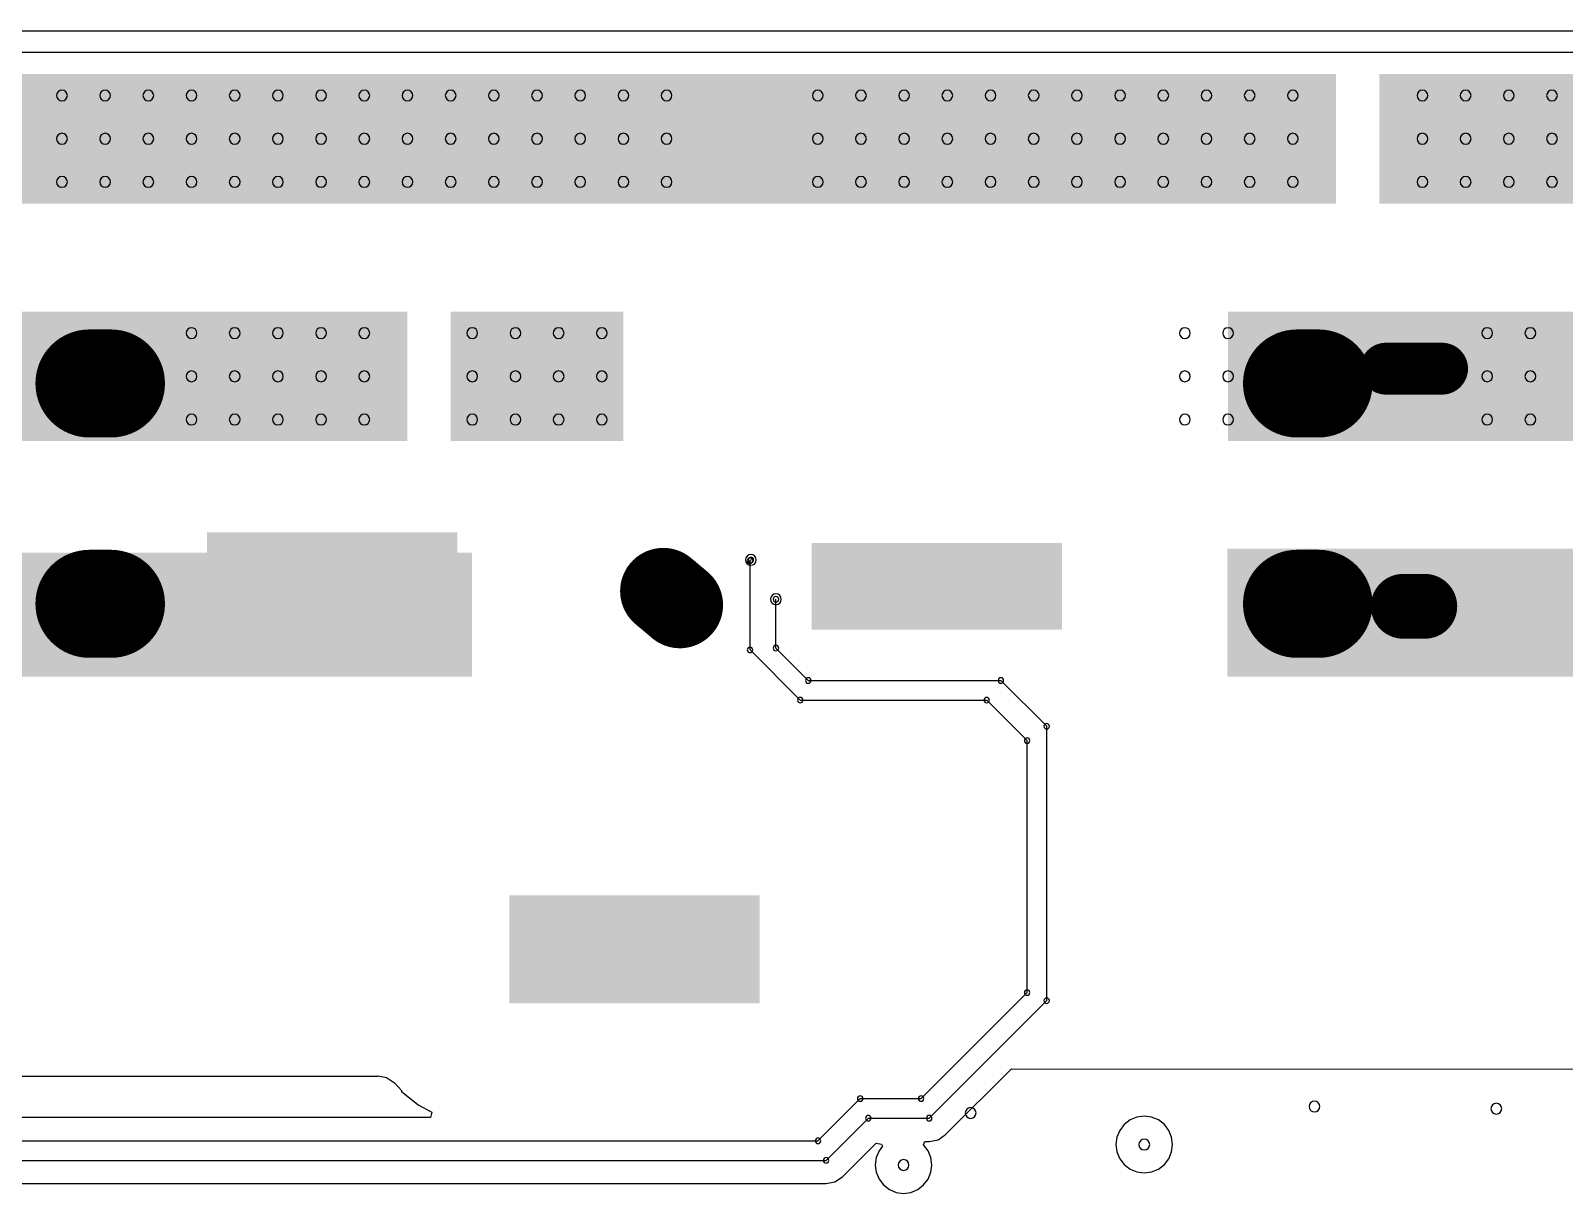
# Model space of a CAD drawing. Header units: inches. Extents: x 32166 to 66782, y 2386 to 7162.
# Drawn here: x 33277.6 to 33437.4, y 3231.4 to 3352.5 of the extents above; entities that cross this region are included whole.
import ezdxf

# ---------------------------------------------------------------- set-up
doc = ezdxf.new("R2010")
doc.units = ezdxf.units.IN
doc.header["$LTSCALE"] = 0.64311
doc.header["$MEASUREMENT"] = 0
for name, color, linetype in [('KEEPOUTLAYER', 6, 'CONTINUOUS'), ('MIDLAYER2', 76, 'CONTINUOUS'), ('MULTILAYER', 9, 'CONTINUOUS')]:
    doc.layers.add(name, color=color, linetype=linetype)

msp = doc.modelspace()

# ---------------------------------------------------------------- linework, layer by layer
at = {"layer": 'KEEPOUTLAYER'}
msp.add_line((32666.61, 3352.51), (34174.11, 3352.51), dxfattribs=at)
at = {"layer": 'MIDLAYER2'}
for p, q in [((32737.49, 3350.26), (33876.12, 3350.26)), ((33352.55, 3297.3), (33352.64, 3297.39)), ((33352.55, 3288.02), (33352.55, 3297.3)), ((33355.25, 3288.21), (33355.25, 3293.29)), ((33352.55, 3288.02), (33357.78, 3282.79)), ((33355.25, 3288.21), (33358.62, 3284.83)), ((33358.62, 3284.83), (33378.69, 3284.83)), ((33378.69, 3284.83), (33383.46, 3280.06)), ((33357.78, 3282.79), (33377.21, 3282.79)), ((33377.21, 3282.79), (33381.42, 3278.58)), ((33383.46, 3251.49), (33383.46, 3280.06)), ((33381.42, 3252.33), (33381.42, 3278.58)), ((33370.38, 3241.29), (33381.42, 3252.33)), ((33371.22, 3239.25), (33383.46, 3251.49)), ((33372.93, 3237.54), (33379.78, 3244.38)), ((33379.78, 3244.38), (33451.91, 3244.33)), ((33268.44, 3243.61), (33313.73, 3243.61)), ((33313.73, 3243.61), (33313.78, 3243.65)), ((33313.73, 3243.61), (33313.73, 3243.61)), ((33313.78, 3243.65), (33314.69, 3243.47)), ((33314.69, 3243.47), (33315.5, 3242.93)), ((33315.5, 3242.93), (33316.26, 3242.1)), ((33316.26, 3242.1), (33316.22, 3242.06)), ((33316.22, 3242.06), (33317.96, 3240.63)), ((33359.63, 3236.89), (33364.03, 3241.29)), ((33364.03, 3241.29), (33370.38, 3241.29)), ((33319.26, 3239.31), (33233.25, 3239.31)), ((33317.96, 3240.63), (33319.4, 3239.86)), ((33319.4, 3239.86), (33319.26, 3239.31)), ((33360.48, 3234.85), (33364.88, 3239.25)), ((33364.88, 3239.25), (33371.22, 3239.25)), ((33392.16, 3239.06), (33391.55, 3238.59)), ((33392.87, 3239.35), (33392.16, 3239.06)), ((33393.63, 3239.45), (33392.87, 3239.35)), ((33394.39, 3239.35), (33393.63, 3239.45)), ((33395.11, 3239.06), (33394.39, 3239.35)), ((33395.72, 3238.59), (33395.11, 3239.06)), ((33372.15, 3237.01), (33372.93, 3237.54)), ((33372.93, 3237.54), (33372.93, 3237.54)), ((33372.93, 3237.54), (33372.93, 3237.54)), ((33391.08, 3237.98), (33390.78, 3237.27)), ((33391.55, 3238.59), (33391.08, 3237.98)), ((33396.19, 3237.98), (33395.72, 3238.59)), ((33396.48, 3237.27), (33396.19, 3237.98)), ((33232.24, 3236.89), (33359.63, 3236.89)), ((33362.19, 3233.14), (33365.68, 3236.63)), ((33365.68, 3236.63), (33366.24, 3236.53)), ((33366.35, 3236.32), (33365.99, 3235.85)), ((33366.24, 3236.53), (33366.35, 3236.32)), ((33370.63, 3236.46), (33370.76, 3236.83)), ((33371.1, 3235.85), (33370.63, 3236.46)), ((33370.76, 3236.83), (33371.22, 3236.83)), ((33371.22, 3236.83), (33372.15, 3237.01)), ((33390.78, 3237.27), (33390.68, 3236.5)), ((33390.68, 3236.5), (33390.78, 3235.74)), ((33396.58, 3236.5), (33396.48, 3237.27)), ((33396.48, 3235.74), (33396.58, 3236.5)), ((33231.4, 3234.85), (33360.48, 3234.85)), ((33365.7, 3235.14), (33365.6, 3234.37)), ((33365.6, 3234.37), (33365.7, 3233.61)), ((33365.99, 3235.85), (33365.7, 3235.14)), ((33371.39, 3235.14), (33371.1, 3235.85)), ((33371.5, 3234.37), (33371.39, 3235.14)), ((33371.39, 3233.61), (33371.5, 3234.37)), ((33390.78, 3235.74), (33391.08, 3235.03)), ((33391.08, 3235.03), (33391.55, 3234.42)), ((33391.55, 3234.42), (33392.16, 3233.95)), ((33395.11, 3233.95), (33395.72, 3234.42)), ((33395.72, 3234.42), (33396.19, 3235.03)), ((33396.19, 3235.03), (33396.48, 3235.74)), ((33361.4, 3232.61), (33362.19, 3233.14)), ((33365.7, 3233.61), (33365.99, 3232.9)), ((33365.99, 3232.9), (33366.46, 3232.29)), ((33370.63, 3232.29), (33371.1, 3232.9)), ((33371.1, 3232.9), (33371.39, 3233.61)), ((33392.16, 3233.95), (33392.87, 3233.65)), ((33392.87, 3233.65), (33393.63, 3233.55)), ((33393.63, 3233.55), (33394.39, 3233.65)), ((33394.39, 3233.65), (33395.11, 3233.95)), ((33231.4, 3232.43), (33360.48, 3232.43)), ((33360.48, 3232.43), (33361.4, 3232.61)), ((33366.46, 3232.29), (33367.07, 3231.82)), ((33367.07, 3231.82), (33367.78, 3231.52)), ((33367.78, 3231.52), (33368.55, 3231.42)), ((33368.55, 3231.42), (33369.31, 3231.52)), ((33369.31, 3231.52), (33370.02, 3231.82)), ((33370.02, 3231.82), (33370.63, 3232.29))]:
    msp.add_line(p, q, dxfattribs=at)
for points, const_width in [([(33283.72, 3315.77), (33285.97, 3315.77)], 11.25), ([(33409.54, 3315.77), (33411.79, 3315.77)], 11.25), ([(33424.66, 3317.31), (33418.81, 3317.31)], 5.4), ([(33283.72, 3292.82), (33285.97, 3292.82)], 11.25), ([(33345.24, 3292.7), (33343.52, 3294.14)], 9), ([(33409.54, 3292.82), (33411.79, 3292.82)], 11.25), ([(33422.86, 3292.56), (33420.61, 3292.56)], 6.75)]:
    msp.add_lwpolyline(points, dxfattribs=dict(at, const_width=const_width))
for points, const_width in [([(33286.53, 3315.77, 1), (33280.91, 3315.77, 1)], 5.63), ([(33288.78, 3315.77, 1), (33283.16, 3315.77, 1)], 5.63), ([(33412.35, 3315.77, 1), (33406.73, 3315.77, 1)], 5.63), ([(33414.6, 3315.77, 1), (33408.98, 3315.77, 1)], 5.63), ([(33418.81, 3318.66, 1), (33418.81, 3315.96, 1)], 2.7), ([(33424.66, 3318.66, 1), (33424.66, 3315.96, 1)], 2.7), ([(33286.53, 3292.82, 1), (33280.91, 3292.82, 1)], 5.63), ([(33288.78, 3292.82, 1), (33283.16, 3292.82, 1)], 5.63), ([(33344.96, 3295.87, 1), (33342.07, 3292.42, 1)], 4.5), ([(33412.35, 3292.82, 1), (33406.73, 3292.82, 1)], 5.63), ([(33414.6, 3292.82, 1), (33408.98, 3292.82, 1)], 5.63), ([(33346.69, 3294.42, 1), (33343.79, 3290.97, 1)], 4.5), ([(33420.61, 3294.25, 1), (33420.61, 3290.87, 1)], 3.37), ([(33422.86, 3294.25, 1), (33422.86, 3290.87, 1)], 3.37)]:
    msp.add_lwpolyline(points, format="xyb", close=True, dxfattribs=dict(at, const_width=const_width))
for centre, radius, start, end in [((33280.86, 3345.76), 0.562, 0, 180), ((33285.36, 3345.76), 0.562, 0, 180), ((33289.86, 3345.76), 0.562, 0, 180), ((33294.36, 3345.76), 0.562, 0, 180), ((33298.86, 3345.76), 0.562, 0, 180), ((33303.36, 3345.76), 0.562, 0, 180), ((33307.86, 3345.76), 0.562, 0, 180), ((33312.36, 3345.76), 0.562, 0, 180), ((33316.86, 3345.76), 0.562, 0, 180), ((33321.36, 3345.76), 0.562, 0, 180), ((33325.86, 3345.76), 0.562, 0, 180), ((33330.36, 3345.76), 0.562, 0, 180), ((33334.86, 3345.76), 0.562, 0, 180), ((33339.36, 3345.76), 0.562, 0, 180), ((33343.86, 3345.76), 0.562, 0, 180), ((33359.61, 3345.76), 0.562, 0, 180), ((33364.11, 3345.76), 0.562, 0, 180), ((33368.61, 3345.76), 0.562, 0, 180), ((33373.11, 3345.76), 0.562, 0, 180), ((33377.61, 3345.76), 0.562, 0, 180), ((33382.11, 3345.76), 0.562, 0, 180), ((33386.61, 3345.76), 0.562, 0, 180), ((33391.11, 3345.76), 0.562, 0, 180), ((33395.61, 3345.76), 0.562, 0, 180), ((33400.11, 3345.76), 0.562, 0, 180), ((33404.61, 3345.76), 0.562, 0, 180), ((33409.11, 3345.76), 0.562, 0, 180), ((33422.61, 3345.76), 0.562, 0, 180), ((33427.11, 3345.76), 0.562, 0, 180), ((33431.61, 3345.76), 0.562, 0, 180), ((33436.11, 3345.76), 0.562, 0, 180), ((33280.86, 3345.76), 0.562, 180, 0), ((33285.36, 3345.76), 0.562, 180, 0), ((33289.86, 3345.76), 0.562, 180, 0), ((33294.36, 3345.76), 0.562, 180, 0), ((33298.86, 3345.76), 0.562, 180, 0), ((33303.36, 3345.76), 0.562, 180, 0), ((33307.86, 3345.76), 0.562, 180, 0), ((33312.36, 3345.76), 0.562, 180, 0), ((33316.86, 3345.76), 0.562, 180, 0), ((33321.36, 3345.76), 0.562, 180, 0), ((33325.86, 3345.76), 0.562, 180, 0), ((33330.36, 3345.76), 0.562, 180, 0), ((33334.86, 3345.76), 0.562, 180, 0), ((33339.36, 3345.76), 0.562, 180, 0), ((33343.86, 3345.76), 0.562, 180, 0), ((33359.61, 3345.76), 0.562, 180, 0), ((33364.11, 3345.76), 0.562, 180, 0), ((33368.61, 3345.76), 0.562, 180, 0), ((33373.11, 3345.76), 0.562, 180, 0), ((33377.61, 3345.76), 0.562, 180, 0), ((33382.11, 3345.76), 0.562, 180, 0), ((33386.61, 3345.76), 0.562, 180, 0), ((33391.11, 3345.76), 0.562, 180, 0), ((33395.61, 3345.76), 0.562, 180, 0), ((33400.11, 3345.76), 0.562, 180, 0), ((33404.61, 3345.76), 0.562, 180, 0), ((33409.11, 3345.76), 0.562, 180, 0), ((33422.61, 3345.76), 0.562, 180, 0), ((33427.11, 3345.76), 0.562, 180, 0), ((33431.61, 3345.76), 0.562, 180, 0), ((33436.11, 3345.76), 0.562, 180, 0), ((33280.86, 3341.26), 0.562, 0, 180), ((33285.36, 3341.26), 0.562, 0, 180), ((33289.86, 3341.26), 0.562, 0, 180), ((33294.36, 3341.26), 0.562, 0, 180), ((33298.86, 3341.26), 0.562, 0, 180), ((33303.36, 3341.26), 0.562, 0, 180), ((33307.86, 3341.26), 0.562, 0, 180), ((33312.36, 3341.26), 0.562, 0, 180), ((33316.86, 3341.26), 0.562, 0, 180), ((33321.36, 3341.26), 0.562, 0, 180), ((33325.86, 3341.26), 0.562, 0, 180), ((33330.36, 3341.26), 0.562, 0, 180), ((33334.86, 3341.26), 0.562, 0, 180), ((33339.36, 3341.26), 0.562, 0, 180), ((33343.86, 3341.26), 0.562, 0, 180), ((33359.61, 3341.26), 0.562, 0, 180), ((33364.11, 3341.26), 0.562, 0, 180), ((33368.61, 3341.26), 0.562, 0, 180), ((33373.11, 3341.26), 0.562, 0, 180), ((33377.61, 3341.26), 0.562, 0, 180), ((33382.11, 3341.26), 0.562, 0, 180), ((33386.61, 3341.26), 0.562, 0, 180), ((33391.11, 3341.26), 0.562, 0, 180), ((33395.61, 3341.26), 0.562, 0, 180), ((33400.11, 3341.26), 0.562, 0, 180), ((33404.61, 3341.26), 0.562, 0, 180), ((33409.11, 3341.26), 0.562, 0, 180), ((33422.61, 3341.26), 0.562, 0, 180), ((33427.11, 3341.26), 0.562, 0, 180), ((33431.61, 3341.26), 0.562, 0, 180), ((33436.11, 3341.26), 0.562, 0, 180), ((33280.86, 3341.26), 0.562, 180, 0), ((33285.36, 3341.26), 0.562, 180, 0), ((33289.86, 3341.26), 0.562, 180, 0), ((33294.36, 3341.26), 0.562, 180, 0), ((33298.86, 3341.26), 0.562, 180, 0), ((33303.36, 3341.26), 0.562, 180, 0), ((33307.86, 3341.26), 0.562, 180, 0), ((33312.36, 3341.26), 0.562, 180, 0), ((33316.86, 3341.26), 0.562, 180, 0), ((33321.36, 3341.26), 0.562, 180, 0), ((33325.86, 3341.26), 0.562, 180, 0), ((33330.36, 3341.26), 0.562, 180, 0), ((33334.86, 3341.26), 0.562, 180, 0), ((33339.36, 3341.26), 0.562, 180, 0), ((33343.86, 3341.26), 0.562, 180, 0), ((33359.61, 3341.26), 0.562, 180, 0), ((33364.11, 3341.26), 0.562, 180, 0), ((33368.61, 3341.26), 0.562, 180, 0), ((33373.11, 3341.26), 0.562, 180, 0), ((33377.61, 3341.26), 0.562, 180, 0), ((33382.11, 3341.26), 0.562, 180, 0), ((33386.61, 3341.26), 0.562, 180, 0), ((33391.11, 3341.26), 0.562, 180, 0), ((33395.61, 3341.26), 0.562, 180, 0), ((33400.11, 3341.26), 0.562, 180, 0), ((33404.61, 3341.26), 0.562, 180, 0), ((33409.11, 3341.26), 0.562, 180, 0), ((33422.61, 3341.26), 0.562, 180, 0), ((33427.11, 3341.26), 0.562, 180, 0), ((33431.61, 3341.26), 0.562, 180, 0), ((33436.11, 3341.26), 0.562, 180, 0), ((33280.86, 3336.76), 0.562, 0, 180), ((33280.86, 3336.76), 0.562, 180, 0), ((33285.36, 3336.76), 0.562, 0, 180), ((33285.36, 3336.76), 0.562, 180, 0), ((33289.86, 3336.76), 0.562, 0, 180), ((33289.86, 3336.76), 0.562, 180, 0), ((33294.36, 3336.76), 0.562, 0, 180), ((33294.36, 3336.76), 0.562, 180, 0), ((33298.86, 3336.76), 0.562, 0, 180), ((33298.86, 3336.76), 0.562, 180, 0), ((33303.36, 3336.76), 0.562, 0, 180), ((33303.36, 3336.76), 0.562, 180, 0), ((33307.86, 3336.76), 0.562, 0, 180), ((33307.86, 3336.76), 0.562, 180, 0), ((33312.36, 3336.76), 0.562, 0, 180), ((33312.36, 3336.76), 0.562, 180, 0), ((33316.86, 3336.76), 0.562, 0, 180), ((33316.86, 3336.76), 0.562, 180, 0), ((33321.36, 3336.76), 0.562, 0, 180), ((33321.36, 3336.76), 0.562, 180, 0), ((33325.86, 3336.76), 0.562, 0, 180), ((33325.86, 3336.76), 0.562, 180, 0), ((33330.36, 3336.76), 0.562, 0, 180), ((33330.36, 3336.76), 0.562, 180, 0), ((33334.86, 3336.76), 0.562, 0, 180), ((33334.86, 3336.76), 0.562, 180, 0), ((33339.36, 3336.76), 0.562, 0, 180), ((33339.36, 3336.76), 0.562, 180, 0), ((33343.86, 3336.76), 0.562, 0, 180), ((33343.86, 3336.76), 0.562, 180, 0), ((33359.61, 3336.76), 0.562, 0, 180), ((33359.61, 3336.76), 0.562, 180, 0), ((33364.11, 3336.76), 0.562, 0, 180), ((33364.11, 3336.76), 0.562, 180, 0), ((33368.61, 3336.76), 0.562, 0, 180), ((33368.61, 3336.76), 0.562, 180, 0), ((33373.11, 3336.76), 0.562, 0, 180), ((33373.11, 3336.76), 0.562, 180, 0), ((33377.61, 3336.76), 0.562, 0, 180), ((33377.61, 3336.76), 0.562, 180, 0), ((33382.11, 3336.76), 0.562, 0, 180), ((33382.11, 3336.76), 0.562, 180, 0), ((33386.61, 3336.76), 0.562, 0, 180), ((33386.61, 3336.76), 0.562, 180, 0), ((33391.11, 3336.76), 0.562, 0, 180), ((33391.11, 3336.76), 0.562, 180, 0), ((33395.61, 3336.76), 0.562, 0, 180), ((33395.61, 3336.76), 0.562, 180, 0), ((33400.11, 3336.76), 0.562, 0, 180), ((33400.11, 3336.76), 0.562, 180, 0), ((33404.61, 3336.76), 0.562, 0, 180), ((33404.61, 3336.76), 0.562, 180, 0), ((33409.11, 3336.76), 0.562, 0, 180), ((33409.11, 3336.76), 0.562, 180, 0), ((33422.61, 3336.76), 0.562, 0, 180), ((33422.61, 3336.76), 0.562, 180, 0), ((33427.11, 3336.76), 0.562, 0, 180), ((33427.11, 3336.76), 0.562, 180, 0), ((33431.61, 3336.76), 0.562, 0, 180), ((33431.61, 3336.76), 0.562, 180, 0), ((33436.11, 3336.76), 0.562, 0, 180), ((33436.11, 3336.76), 0.562, 180, 0), ((33294.36, 3321.01), 0.562, 0, 180), ((33294.36, 3321.01), 0.562, 180, 0), ((33298.86, 3321.01), 0.562, 0, 180), ((33298.86, 3321.01), 0.562, 180, 0), ((33303.36, 3321.01), 0.562, 0, 180), ((33303.36, 3321.01), 0.562, 180, 0), ((33307.86, 3321.01), 0.562, 0, 180), ((33307.86, 3321.01), 0.562, 180, 0), ((33312.36, 3321.01), 0.562, 0, 180), ((33312.36, 3321.01), 0.562, 180, 0), ((33323.61, 3321.01), 0.562, 0, 180), ((33323.61, 3321.01), 0.562, 180, 0), ((33328.11, 3321.01), 0.562, 0, 180), ((33328.11, 3321.01), 0.562, 180, 0), ((33332.61, 3321.01), 0.562, 0, 180), ((33332.61, 3321.01), 0.562, 180, 0), ((33337.11, 3321.01), 0.562, 0, 180), ((33337.11, 3321.01), 0.562, 180, 0), ((33397.86, 3321.01), 0.562, 0, 180), ((33397.86, 3321.01), 0.562, 180, 0), ((33402.36, 3321.01), 0.562, 0, 180), ((33402.36, 3321.01), 0.562, 180, 0), ((33429.36, 3321.01), 0.562, 0, 180), ((33429.36, 3321.01), 0.562, 180, 0), ((33433.86, 3321.01), 0.562, 0, 180), ((33433.86, 3321.01), 0.562, 180, 0), ((33294.36, 3316.51), 0.562, 0, 180), ((33294.36, 3316.51), 0.562, 180, 0), ((33298.86, 3316.51), 0.562, 0, 180), ((33298.86, 3316.51), 0.562, 180, 0), ((33303.36, 3316.51), 0.562, 0, 180), ((33303.36, 3316.51), 0.562, 180, 0), ((33307.86, 3316.51), 0.562, 0, 180), ((33307.86, 3316.51), 0.562, 180, 0), ((33312.36, 3316.51), 0.562, 0, 180), ((33312.36, 3316.51), 0.562, 180, 0), ((33323.61, 3316.51), 0.562, 0, 180), ((33323.61, 3316.51), 0.562, 180, 0), ((33328.11, 3316.51), 0.562, 0, 180), ((33328.11, 3316.51), 0.562, 180, 0), ((33332.61, 3316.51), 0.562, 0, 180), ((33332.61, 3316.51), 0.562, 180, 0), ((33337.11, 3316.51), 0.562, 0, 180), ((33337.11, 3316.51), 0.562, 180, 0), ((33397.86, 3316.51), 0.562, 0, 180), ((33397.86, 3316.51), 0.562, 180, 0), ((33402.36, 3316.51), 0.562, 0, 180), ((33402.36, 3316.51), 0.562, 180, 0), ((33429.36, 3316.51), 0.562, 0, 180), ((33429.36, 3316.51), 0.562, 180, 0), ((33433.86, 3316.51), 0.562, 0, 180), ((33433.86, 3316.51), 0.562, 180, 0), ((33294.36, 3312.01), 0.562, 0, 180), ((33298.86, 3312.01), 0.562, 0, 180), ((33303.36, 3312.01), 0.562, 0, 180), ((33307.86, 3312.01), 0.562, 0, 180), ((33312.36, 3312.01), 0.562, 0, 180), ((33323.61, 3312.01), 0.562, 0, 180), ((33328.11, 3312.01), 0.562, 0, 180), ((33332.61, 3312.01), 0.562, 0, 180), ((33337.11, 3312.01), 0.562, 0, 180), ((33397.86, 3312.01), 0.562, 0, 180), ((33402.36, 3312.01), 0.562, 0, 180), ((33429.36, 3312.01), 0.562, 0, 180), ((33433.86, 3312.01), 0.562, 0, 180), ((33294.36, 3312.01), 0.562, 180, 0), ((33298.86, 3312.01), 0.562, 180, 0), ((33303.36, 3312.01), 0.562, 180, 0), ((33307.86, 3312.01), 0.562, 180, 0), ((33312.36, 3312.01), 0.562, 180, 0), ((33323.61, 3312.01), 0.562, 180, 0), ((33328.11, 3312.01), 0.562, 180, 0), ((33332.61, 3312.01), 0.562, 180, 0), ((33337.11, 3312.01), 0.562, 180, 0), ((33397.86, 3312.01), 0.562, 180, 0), ((33402.36, 3312.01), 0.562, 180, 0), ((33429.36, 3312.01), 0.562, 180, 0), ((33433.86, 3312.01), 0.562, 180, 0), ((33352.64, 3297.39), 0.562, 0, 180), ((33352.64, 3297.39), 0.562, 180, 0), ((33352.55, 3297.3), 0.286, 0, 180), ((33352.55, 3297.3), 0.286, 0, 180), ((33352.55, 3297.3), 0.286, 180, 0), ((33352.55, 3297.3), 0.286, 180, 0), ((33352.64, 3297.39), 0.286, 0, 180), ((33352.64, 3297.39), 0.286, 180, 0), ((33355.25, 3293.29), 0.562, 0, 180), ((33355.25, 3293.29), 0.286, 0, 180), ((33355.25, 3293.29), 0.562, 180, 0), ((33355.25, 3293.29), 0.286, 180, 0), ((33352.55, 3288.02), 0.286, 0, 180), ((33352.55, 3288.02), 0.286, 0, 180), ((33352.55, 3288.02), 0.286, 180, 0), ((33352.55, 3288.02), 0.286, 180, 0), ((33355.25, 3288.21), 0.286, 0, 180), ((33355.25, 3288.21), 0.286, 0, 180), ((33355.25, 3288.21), 0.286, 180, 0), ((33355.25, 3288.21), 0.286, 180, 0), ((33358.62, 3284.83), 0.286, 0, 180), ((33358.62, 3284.83), 0.286, 0, 180), ((33358.62, 3284.83), 0.286, 180, 0), ((33358.62, 3284.83), 0.286, 180, 0), ((33378.69, 3284.83), 0.286, 0, 180), ((33378.69, 3284.83), 0.286, 0, 180), ((33378.69, 3284.83), 0.286, 180, 0), ((33378.69, 3284.83), 0.286, 180, 0), ((33357.78, 3282.79), 0.286, 0, 180), ((33357.78, 3282.79), 0.286, 0, 180), ((33357.78, 3282.79), 0.286, 180, 0), ((33357.78, 3282.79), 0.286, 180, 0), ((33377.21, 3282.79), 0.286, 0, 180), ((33377.21, 3282.79), 0.286, 0, 180), ((33377.21, 3282.79), 0.286, 180, 0), ((33377.21, 3282.79), 0.286, 180, 0), ((33383.46, 3280.06), 0.286, 0, 180), ((33383.46, 3280.06), 0.286, 0, 180), ((33383.46, 3280.06), 0.286, 180, 0), ((33383.46, 3280.06), 0.286, 180, 0), ((33381.42, 3278.58), 0.286, 0, 180), ((33381.42, 3278.58), 0.286, 0, 180), ((33381.42, 3278.58), 0.286, 180, 0), ((33381.42, 3278.58), 0.286, 180, 0), ((33381.42, 3252.33), 0.286, 0, 180), ((33381.42, 3252.33), 0.286, 0, 180), ((33381.42, 3252.33), 0.286, 180, 0), ((33381.42, 3252.33), 0.286, 180, 0), ((33383.46, 3251.49), 0.286, 0, 180), ((33383.46, 3251.49), 0.286, 0, 180), ((33383.46, 3251.49), 0.286, 180, 0), ((33383.46, 3251.49), 0.286, 180, 0), ((33364.03, 3241.29), 0.286, 0, 180), ((33364.03, 3241.29), 0.286, 0, 180), ((33364.03, 3241.29), 0.286, 180, 0), ((33364.03, 3241.29), 0.286, 180, 0), ((33370.38, 3241.29), 0.286, 0, 180), ((33370.38, 3241.29), 0.286, 0, 180), ((33370.38, 3241.29), 0.286, 180, 0), ((33370.38, 3241.29), 0.286, 180, 0), ((33411.36, 3240.46), 0.562, 0, 180), ((33430.31, 3240.24), 0.562, 0, 180), ((33364.88, 3239.25), 0.286, 0, 180), ((33364.88, 3239.25), 0.286, 0, 180), ((33364.88, 3239.25), 0.286, 180, 0), ((33364.88, 3239.25), 0.286, 180, 0), ((33371.22, 3239.25), 0.286, 0, 180), ((33371.22, 3239.25), 0.286, 0, 180), ((33371.22, 3239.25), 0.286, 180, 0), ((33371.22, 3239.25), 0.286, 180, 0), ((33375.54, 3239.79), 0.562, 0, 180), ((33375.54, 3239.79), 0.562, 180, 0), ((33411.36, 3240.46), 0.562, 180, 0), ((33430.31, 3240.24), 0.562, 180, 0), ((33359.63, 3236.89), 0.286, 0, 180), ((33359.63, 3236.89), 0.286, 0, 180), ((33359.63, 3236.89), 0.286, 180, 0), ((33359.63, 3236.89), 0.286, 180, 0), ((33393.63, 3236.5), 0.562, 0, 180), ((33393.63, 3236.5), 0.562, 180, 0), ((33360.48, 3234.85), 0.286, 0, 180), ((33360.48, 3234.85), 0.286, 0, 180), ((33360.48, 3234.85), 0.286, 180, 0), ((33360.48, 3234.85), 0.286, 180, 0), ((33368.55, 3234.37), 0.562, 0, 180), ((33368.55, 3234.37), 0.562, 180, 0)]:
    msp.add_arc(centre, radius, start, end, dxfattribs=at)
for points in [[(32925.36, 3334.51), (33413.61, 3334.51), (32925.36, 3348.01), (33413.61, 3348.01)], [(33418.11, 3334.51), (33872.61, 3334.51), (33418.11, 3348.01), (33872.61, 3348.01)], [(33211.11, 3309.76), (33316.86, 3309.76), (33211.11, 3323.26), (33316.86, 3323.26)], [(33321.36, 3309.76), (33339.36, 3309.76), (33321.36, 3323.26), (33339.36, 3323.26)], [(33402.36, 3309.76), (33487.86, 3309.76), (33402.36, 3323.26), (33487.86, 3323.26)], [(33322.06, 3300.27), (33295.96, 3300.27), (33322.06, 3289.02), (33295.96, 3289.02)], [(33385.06, 3299.14), (33358.96, 3299.14), (33385.06, 3290.14), (33358.96, 3290.14)], [(33402.27, 3285.24), (33483.5, 3285.24), (33402.27, 3298.56), (33483.5, 3298.56)], [(33242.79, 3285.24), (33323.57, 3285.24), (33242.79, 3298.15), (33323.57, 3298.15)], [(33327.46, 3251.22), (33353.56, 3251.22), (33327.46, 3262.47), (33353.56, 3262.47)]]:
    msp.add_solid(points, dxfattribs=at)
at = {"layer": 'MULTILAYER'}
for points, const_width in [([(33283.72, 3315.77), (33285.97, 3315.77)], 11.25), ([(33409.54, 3315.77), (33411.79, 3315.77)], 11.25), ([(33424.66, 3317.31), (33418.81, 3317.31)], 5.4), ([(33283.72, 3292.82), (33285.97, 3292.82)], 11.25), ([(33345.24, 3292.7), (33343.52, 3294.14)], 9), ([(33409.54, 3292.82), (33411.79, 3292.82)], 11.25), ([(33422.86, 3292.56), (33420.61, 3292.56)], 6.75)]:
    msp.add_lwpolyline(points, dxfattribs=dict(at, const_width=const_width))
for points, const_width in [([(33286.53, 3315.77, 1), (33280.91, 3315.77, 1)], 5.63), ([(33288.78, 3315.77, 1), (33283.16, 3315.77, 1)], 5.63), ([(33412.35, 3315.77, 1), (33406.73, 3315.77, 1)], 5.63), ([(33414.6, 3315.77, 1), (33408.98, 3315.77, 1)], 5.63), ([(33418.81, 3318.66, 1), (33418.81, 3315.96, 1)], 2.7), ([(33424.66, 3318.66, 1), (33424.66, 3315.96, 1)], 2.7), ([(33286.53, 3292.82, 1), (33280.91, 3292.82, 1)], 5.63), ([(33288.78, 3292.82, 1), (33283.16, 3292.82, 1)], 5.63), ([(33344.96, 3295.87, 1), (33342.07, 3292.42, 1)], 4.5), ([(33412.35, 3292.82, 1), (33406.73, 3292.82, 1)], 5.63), ([(33414.6, 3292.82, 1), (33408.98, 3292.82, 1)], 5.63), ([(33346.69, 3294.42, 1), (33343.79, 3290.97, 1)], 4.5), ([(33420.61, 3294.25, 1), (33420.61, 3290.87, 1)], 3.37), ([(33422.86, 3294.25, 1), (33422.86, 3290.87, 1)], 3.37)]:
    msp.add_lwpolyline(points, format="xyb", close=True, dxfattribs=dict(at, const_width=const_width))
for centre, start, end in [((33280.86, 3345.76), 0, 180), ((33285.36, 3345.76), 0, 180), ((33289.86, 3345.76), 0, 180), ((33294.36, 3345.76), 0, 180), ((33298.86, 3345.76), 0, 180), ((33303.36, 3345.76), 0, 180), ((33307.86, 3345.76), 0, 180), ((33312.36, 3345.76), 0, 180), ((33316.86, 3345.76), 0, 180), ((33321.36, 3345.76), 0, 180), ((33325.86, 3345.76), 0, 180), ((33330.36, 3345.76), 0, 180), ((33334.86, 3345.76), 0, 180), ((33339.36, 3345.76), 0, 180), ((33343.86, 3345.76), 0, 180), ((33359.61, 3345.76), 0, 180), ((33364.11, 3345.76), 0, 180), ((33368.61, 3345.76), 0, 180), ((33373.11, 3345.76), 0, 180), ((33377.61, 3345.76), 0, 180), ((33382.11, 3345.76), 0, 180), ((33386.61, 3345.76), 0, 180), ((33391.11, 3345.76), 0, 180), ((33395.61, 3345.76), 0, 180), ((33400.11, 3345.76), 0, 180), ((33404.61, 3345.76), 0, 180), ((33409.11, 3345.76), 0, 180), ((33422.61, 3345.76), 0, 180), ((33427.11, 3345.76), 0, 180), ((33431.61, 3345.76), 0, 180), ((33436.11, 3345.76), 0, 180), ((33280.86, 3345.76), 180, 0), ((33285.36, 3345.76), 180, 0), ((33289.86, 3345.76), 180, 0), ((33294.36, 3345.76), 180, 0), ((33298.86, 3345.76), 180, 0), ((33303.36, 3345.76), 180, 0), ((33307.86, 3345.76), 180, 0), ((33312.36, 3345.76), 180, 0), ((33316.86, 3345.76), 180, 0), ((33321.36, 3345.76), 180, 0), ((33325.86, 3345.76), 180, 0), ((33330.36, 3345.76), 180, 0), ((33334.86, 3345.76), 180, 0), ((33339.36, 3345.76), 180, 0), ((33343.86, 3345.76), 180, 0), ((33359.61, 3345.76), 180, 0), ((33364.11, 3345.76), 180, 0), ((33368.61, 3345.76), 180, 0), ((33373.11, 3345.76), 180, 0), ((33377.61, 3345.76), 180, 0), ((33382.11, 3345.76), 180, 0), ((33386.61, 3345.76), 180, 0), ((33391.11, 3345.76), 180, 0), ((33395.61, 3345.76), 180, 0), ((33400.11, 3345.76), 180, 0), ((33404.61, 3345.76), 180, 0), ((33409.11, 3345.76), 180, 0), ((33422.61, 3345.76), 180, 0), ((33427.11, 3345.76), 180, 0), ((33431.61, 3345.76), 180, 0), ((33436.11, 3345.76), 180, 0), ((33280.86, 3341.26), 0, 180), ((33285.36, 3341.26), 0, 180), ((33289.86, 3341.26), 0, 180), ((33294.36, 3341.26), 0, 180), ((33298.86, 3341.26), 0, 180), ((33303.36, 3341.26), 0, 180), ((33307.86, 3341.26), 0, 180), ((33312.36, 3341.26), 0, 180), ((33316.86, 3341.26), 0, 180), ((33321.36, 3341.26), 0, 180), ((33325.86, 3341.26), 0, 180), ((33330.36, 3341.26), 0, 180), ((33334.86, 3341.26), 0, 180), ((33339.36, 3341.26), 0, 180), ((33343.86, 3341.26), 0, 180), ((33359.61, 3341.26), 0, 180), ((33364.11, 3341.26), 0, 180), ((33368.61, 3341.26), 0, 180), ((33373.11, 3341.26), 0, 180), ((33377.61, 3341.26), 0, 180), ((33382.11, 3341.26), 0, 180), ((33386.61, 3341.26), 0, 180), ((33391.11, 3341.26), 0, 180), ((33395.61, 3341.26), 0, 180), ((33400.11, 3341.26), 0, 180), ((33404.61, 3341.26), 0, 180), ((33409.11, 3341.26), 0, 180), ((33422.61, 3341.26), 0, 180), ((33427.11, 3341.26), 0, 180), ((33431.61, 3341.26), 0, 180), ((33436.11, 3341.26), 0, 180), ((33280.86, 3341.26), 180, 0), ((33285.36, 3341.26), 180, 0), ((33289.86, 3341.26), 180, 0), ((33294.36, 3341.26), 180, 0), ((33298.86, 3341.26), 180, 0), ((33303.36, 3341.26), 180, 0), ((33307.86, 3341.26), 180, 0), ((33312.36, 3341.26), 180, 0), ((33316.86, 3341.26), 180, 0), ((33321.36, 3341.26), 180, 0), ((33325.86, 3341.26), 180, 0), ((33330.36, 3341.26), 180, 0), ((33334.86, 3341.26), 180, 0), ((33339.36, 3341.26), 180, 0), ((33343.86, 3341.26), 180, 0), ((33359.61, 3341.26), 180, 0), ((33364.11, 3341.26), 180, 0), ((33368.61, 3341.26), 180, 0), ((33373.11, 3341.26), 180, 0), ((33377.61, 3341.26), 180, 0), ((33382.11, 3341.26), 180, 0), ((33386.61, 3341.26), 180, 0), ((33391.11, 3341.26), 180, 0), ((33395.61, 3341.26), 180, 0), ((33400.11, 3341.26), 180, 0), ((33404.61, 3341.26), 180, 0), ((33409.11, 3341.26), 180, 0), ((33422.61, 3341.26), 180, 0), ((33427.11, 3341.26), 180, 0), ((33431.61, 3341.26), 180, 0), ((33436.11, 3341.26), 180, 0), ((33280.86, 3336.76), 0, 180), ((33280.86, 3336.76), 180, 0), ((33285.36, 3336.76), 0, 180), ((33285.36, 3336.76), 180, 0), ((33289.86, 3336.76), 0, 180), ((33289.86, 3336.76), 180, 0), ((33294.36, 3336.76), 0, 180), ((33294.36, 3336.76), 180, 0), ((33298.86, 3336.76), 0, 180), ((33298.86, 3336.76), 180, 0), ((33303.36, 3336.76), 0, 180), ((33303.36, 3336.76), 180, 0), ((33307.86, 3336.76), 0, 180), ((33307.86, 3336.76), 180, 0), ((33312.36, 3336.76), 0, 180), ((33312.36, 3336.76), 180, 0), ((33316.86, 3336.76), 0, 180), ((33316.86, 3336.76), 180, 0), ((33321.36, 3336.76), 0, 180), ((33321.36, 3336.76), 180, 0), ((33325.86, 3336.76), 0, 180), ((33325.86, 3336.76), 180, 0), ((33330.36, 3336.76), 0, 180), ((33330.36, 3336.76), 180, 0), ((33334.86, 3336.76), 0, 180), ((33334.86, 3336.76), 180, 0), ((33339.36, 3336.76), 0, 180), ((33339.36, 3336.76), 180, 0), ((33343.86, 3336.76), 0, 180), ((33343.86, 3336.76), 180, 0), ((33359.61, 3336.76), 0, 180), ((33359.61, 3336.76), 180, 0), ((33364.11, 3336.76), 0, 180), ((33364.11, 3336.76), 180, 0), ((33368.61, 3336.76), 0, 180), ((33368.61, 3336.76), 180, 0), ((33373.11, 3336.76), 0, 180), ((33373.11, 3336.76), 180, 0), ((33377.61, 3336.76), 0, 180), ((33377.61, 3336.76), 180, 0), ((33382.11, 3336.76), 0, 180), ((33382.11, 3336.76), 180, 0), ((33386.61, 3336.76), 0, 180), ((33386.61, 3336.76), 180, 0), ((33391.11, 3336.76), 0, 180), ((33391.11, 3336.76), 180, 0), ((33395.61, 3336.76), 0, 180), ((33395.61, 3336.76), 180, 0), ((33400.11, 3336.76), 0, 180), ((33400.11, 3336.76), 180, 0), ((33404.61, 3336.76), 0, 180), ((33404.61, 3336.76), 180, 0), ((33409.11, 3336.76), 0, 180), ((33409.11, 3336.76), 180, 0), ((33422.61, 3336.76), 0, 180), ((33422.61, 3336.76), 180, 0), ((33427.11, 3336.76), 0, 180), ((33427.11, 3336.76), 180, 0), ((33431.61, 3336.76), 0, 180), ((33431.61, 3336.76), 180, 0), ((33436.11, 3336.76), 0, 180), ((33436.11, 3336.76), 180, 0), ((33294.36, 3321.01), 0, 180), ((33294.36, 3321.01), 180, 0), ((33298.86, 3321.01), 0, 180), ((33298.86, 3321.01), 180, 0), ((33303.36, 3321.01), 0, 180), ((33303.36, 3321.01), 180, 0), ((33307.86, 3321.01), 0, 180), ((33307.86, 3321.01), 180, 0), ((33312.36, 3321.01), 0, 180), ((33312.36, 3321.01), 180, 0), ((33323.61, 3321.01), 0, 180), ((33323.61, 3321.01), 180, 0), ((33328.11, 3321.01), 0, 180), ((33328.11, 3321.01), 180, 0), ((33332.61, 3321.01), 0, 180), ((33332.61, 3321.01), 180, 0), ((33337.11, 3321.01), 0, 180), ((33337.11, 3321.01), 180, 0), ((33397.86, 3321.01), 0, 180), ((33397.86, 3321.01), 180, 0), ((33402.36, 3321.01), 0, 180), ((33402.36, 3321.01), 180, 0), ((33429.36, 3321.01), 0, 180), ((33429.36, 3321.01), 180, 0), ((33433.86, 3321.01), 0, 180), ((33433.86, 3321.01), 180, 0), ((33294.36, 3316.51), 0, 180), ((33294.36, 3316.51), 180, 0), ((33298.86, 3316.51), 0, 180), ((33298.86, 3316.51), 180, 0), ((33303.36, 3316.51), 0, 180), ((33303.36, 3316.51), 180, 0), ((33307.86, 3316.51), 0, 180), ((33307.86, 3316.51), 180, 0), ((33312.36, 3316.51), 0, 180), ((33312.36, 3316.51), 180, 0), ((33323.61, 3316.51), 0, 180), ((33323.61, 3316.51), 180, 0), ((33328.11, 3316.51), 0, 180), ((33328.11, 3316.51), 180, 0), ((33332.61, 3316.51), 0, 180), ((33332.61, 3316.51), 180, 0), ((33337.11, 3316.51), 0, 180), ((33337.11, 3316.51), 180, 0), ((33397.86, 3316.51), 0, 180), ((33397.86, 3316.51), 180, 0), ((33402.36, 3316.51), 0, 180), ((33402.36, 3316.51), 180, 0), ((33429.36, 3316.51), 0, 180), ((33429.36, 3316.51), 180, 0), ((33433.86, 3316.51), 0, 180), ((33433.86, 3316.51), 180, 0), ((33294.36, 3312.01), 0, 180), ((33298.86, 3312.01), 0, 180), ((33303.36, 3312.01), 0, 180), ((33307.86, 3312.01), 0, 180), ((33312.36, 3312.01), 0, 180), ((33323.61, 3312.01), 0, 180), ((33328.11, 3312.01), 0, 180), ((33332.61, 3312.01), 0, 180), ((33337.11, 3312.01), 0, 180), ((33397.86, 3312.01), 0, 180), ((33402.36, 3312.01), 0, 180), ((33429.36, 3312.01), 0, 180), ((33433.86, 3312.01), 0, 180), ((33294.36, 3312.01), 180, 0), ((33298.86, 3312.01), 180, 0), ((33303.36, 3312.01), 180, 0), ((33307.86, 3312.01), 180, 0), ((33312.36, 3312.01), 180, 0), ((33323.61, 3312.01), 180, 0), ((33328.11, 3312.01), 180, 0), ((33332.61, 3312.01), 180, 0), ((33337.11, 3312.01), 180, 0), ((33397.86, 3312.01), 180, 0), ((33402.36, 3312.01), 180, 0), ((33429.36, 3312.01), 180, 0), ((33433.86, 3312.01), 180, 0), ((33352.64, 3297.39), 0, 180), ((33352.64, 3297.39), 180, 0), ((33355.25, 3293.29), 0, 180), ((33355.25, 3293.29), 180, 0), ((33411.36, 3240.46), 0, 180), ((33430.31, 3240.24), 0, 180), ((33375.54, 3239.79), 0, 180), ((33375.54, 3239.79), 180, 0), ((33411.36, 3240.46), 180, 0), ((33430.31, 3240.24), 180, 0), ((33393.63, 3236.5), 0, 180), ((33393.63, 3236.5), 180, 0), ((33368.55, 3234.37), 0, 180), ((33368.55, 3234.37), 180, 0)]:
    msp.add_arc(centre, 0.562, start, end, dxfattribs=at)
for points in [[(33322.06, 3300.27), (33295.96, 3300.27), (33322.06, 3289.02), (33295.96, 3289.02)], [(33385.06, 3299.14), (33358.96, 3299.14), (33385.06, 3290.14), (33358.96, 3290.14)], [(33327.46, 3251.22), (33353.56, 3251.22), (33327.46, 3262.47), (33353.56, 3262.47)]]:
    msp.add_solid(points, dxfattribs=at)

doc.saveas('drawing.dxf')
